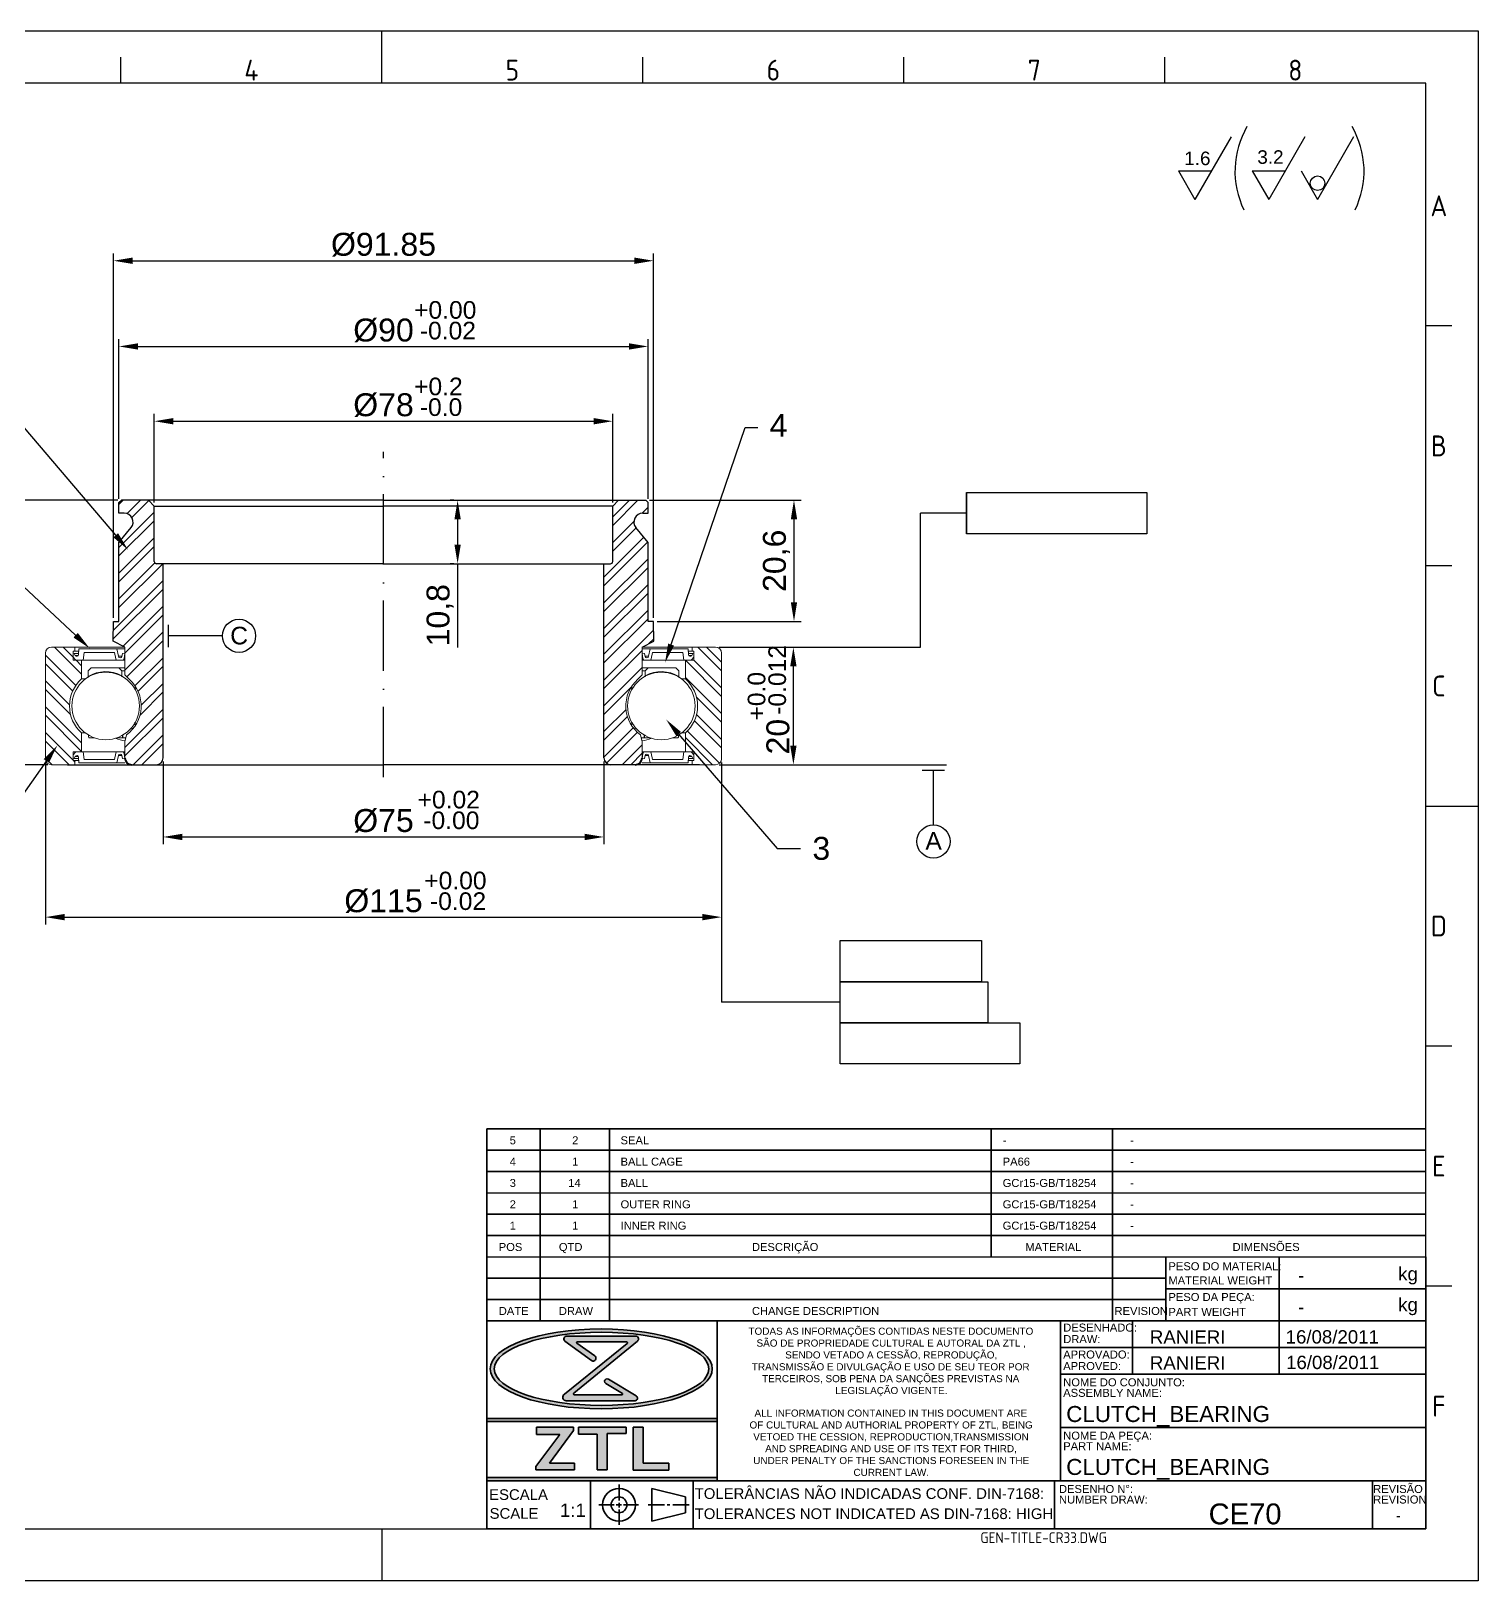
# Model space of a CAD drawing. Header units: millimetres. Extents: x 2626 to 2999, y 1108 to 1371.
# Drawn here: x 2752.7 to 2998.8, y 1107.7 to 1371.4 of the extents above; entities that cross this region are included whole.
import ezdxf
from ezdxf import colors
from ezdxf.entities.mleader import LeaderData, LeaderLine
from ezdxf.enums import TextEntityAlignment as Align
from ezdxf.math import Vec2, Vec3

# ---------------------------------------------------------------- set-up
doc = ezdxf.new("R2010")
doc.units = ezdxf.units.MM
for name, pattern in [('ACAD_ISO02W100', [15, 12, -3]), ('ACAD_ISO04W100', [30, 24, -3, 0, -3]), ('ACAD_ISO05W100', [33, 24, -3, 0, -3, 0, -3]), ('ACAD_ISO10W100', [18, 12, -3, 0, -3])]:
    doc.linetypes.add(name, pattern=pattern)
for name, color, linetype, lineweight in [('AM_0', 7, 'Continuous', 40), ('AM_4', 1, 'ACAD_ISO04W100', 25), ('AM_5', 3, 'Continuous', 25), ('AM_7', 4, 'Continuous', 35), ('AM_8', 40, 'ACAD_ISO02W100', 35), ('AM_BOR', 2, 'ACAD_ISO05W100', 35)]:
    doc.layers.add(name, color=color, linetype=linetype, lineweight=lineweight)
doc.styles.add('ACISOTS', font='isocp.shx', dxfattribs={"height": 1})
doc.styles.get("Standard").update_dxf_attribs({"font": 'arial.ttf'})
doc.dimstyles.new('ISO-25', dxfattribs={"dimtxt": 3.9, "dimasz": 3.25, "dimexe": 1.25, "dimexo": 0.625, "dimtad": 1, "dimtxsty": 'Standard', "dimcen": 2.5, "dimadec": 0, "dimazin": 0, "dimtfac": 1, "dimtmove": 0, "dimatfit": 3, "dimfxl": 1, "dimarcsym": 0})

# ---------------------------------------------------------------- blocks, each defined once
blk = doc.blocks.new('A3 ZTL')
for p, q in [((401.17, 280.82), (19.57, 280.82)), ((401.17, 9.78), (401.17, 280.82)), ((19.57, 9.78), (401.17, 9.78))]:
    blk.add_line(p, q)
at = {"layer": 'AM_BOR', "color": 135, "linetype": 'Continuous', "lineweight": 25}
for p, q in [((0, 290.61), (410.96, 290.61)), ((410.96, 290.61), (410.96, 0)), ((410.96, 0), (0, 0))]:
    blk.add_line(p, q, dxfattribs=at)
at = {"layer": 'AM_BOR', "color": 135, "lineweight": 25}
for p, q in [((205.48, 280.82), (205.48, 290.61)), ((156.56, 280.82), (156.56, 285.71)), ((254.4, 280.82), (254.4, 285.71)), ((303.33, 280.82), (303.33, 285.71)), ((352.25, 280.82), (352.25, 285.71)), ((406.07, 235.32), (401.17, 235.32)), ((406.07, 190.31), (401.17, 190.31)), ((401.17, 145.3), (410.96, 145.3)), ((406.07, 100.29), (401.17, 100.29)), ((406.07, 55.28), (401.17, 55.28)), ((205.48, 9.78), (205.48, 0))]:
    blk.add_line(p, q, dxfattribs=at)
at = {"layer": 'AM_BOR', "color": 135, "lineweight": 25, "style": 'ACISOTS'}
for s, p in [('4', (181.02, 283.27)), ('5', (229.94, 283.27)), ('6', (278.86, 283.27)), ('7', (327.79, 283.27)), ('8', (376.71, 283.27)), ('A', (403.62, 257.83)), ('B', (403.62, 212.82)), ('C', (403.62, 167.81)), ('D', (403.62, 122.8)), ('E', (403.62, 77.79)), ('F', (403.62, 32.78))]:
    blk.add_text(s, height=3.91, dxfattribs=at).set_placement(p, align=Align.MIDDLE)
blk = doc.blocks.new('*D86')
at = {"layer": 'AM_5', "color": 0, "lineweight": -2}
for p, q in [((2773.65, 1291.2), (2773.65, 1306.27)), ((2851.65, 1291.2), (2851.65, 1306.27)), ((2776.9, 1305.02), (2848.4, 1305.02))]:
    blk.add_line(p, q, dxfattribs=at)
at = {"layer": 'AM_5', "color": 0}
for points in [[(2776.9, 1305.56), (2776.9, 1304.48), (2773.65, 1305.02)], [(2848.4, 1305.56), (2848.4, 1304.48), (2851.65, 1305.02)]]:
    blk.add_solid(points, dxfattribs=at)
at = {"layer": 'Defpoints', "color": 0}
for p in [(2851.65, 1305.02), (2773.65, 1290.57), (2851.65, 1290.57)]:
    blk.add_point(p, dxfattribs=at)
at = {"layer": 'AM_5', "color": 0, "insert": (2812.65, 1307.75), "char_height": 3.9, "attachment_point": 5}
blk.add_mtext('%%C78', dxfattribs=at)
blk = doc.blocks.new('*D87')
at = {"layer": 'AM_5', "color": 0, "lineweight": -2}
for p, q in [((2767.65, 1291.8), (2767.65, 1318.99)), ((2857.65, 1291.8), (2857.65, 1318.99)), ((2770.9, 1317.74), (2854.4, 1317.74))]:
    blk.add_line(p, q, dxfattribs=at)
at = {"layer": 'AM_5', "color": 0}
for points in [[(2770.9, 1318.28), (2770.9, 1317.2), (2767.65, 1317.74)], [(2854.4, 1318.28), (2854.4, 1317.2), (2857.65, 1317.74)]]:
    blk.add_solid(points, dxfattribs=at)
at = {"layer": 'Defpoints', "color": 0}
for p in [(2857.65, 1317.74), (2767.65, 1291.17), (2857.65, 1291.17)]:
    blk.add_point(p, dxfattribs=at)
at = {"layer": 'AM_5', "color": 0, "insert": (2812.65, 1320.46), "char_height": 3.9, "attachment_point": 5}
blk.add_mtext('%%C90', dxfattribs=at)
blk = doc.blocks.new('*D88')
at = {"layer": 'AM_5', "color": 0, "lineweight": -2}
for p, q in [((2766.73, 1271.59), (2766.73, 1333.57)), ((2769.98, 1332.32), (2855.33, 1332.32)), ((2858.58, 1271.59), (2858.58, 1333.57))]:
    blk.add_line(p, q, dxfattribs=at)
at = {"layer": 'AM_5', "color": 0}
for points in [[(2769.98, 1332.87), (2769.98, 1331.78), (2766.73, 1332.32)], [(2855.33, 1332.87), (2855.33, 1331.78), (2858.58, 1332.32)]]:
    blk.add_solid(points, dxfattribs=at)
at = {"layer": 'Defpoints', "color": 0}
for p in [(2858.58, 1332.32), (2766.73, 1270.97), (2858.58, 1270.97)]:
    blk.add_point(p, dxfattribs=at)
at = {"layer": 'AM_5', "color": 0, "insert": (2812.65, 1335.05), "char_height": 3.9, "attachment_point": 5}
blk.add_mtext('%%C91.85', dxfattribs=at)
blk = doc.blocks.new('*D89')
at = {"layer": 'AM_5', "color": 0, "lineweight": -2}
for p, q in [((2767.43, 1291.57), (2742.95, 1291.57)), ((2744.2, 1288.32), (2744.2, 1249.82)), ((2755.53, 1246.57), (2742.95, 1246.57))]:
    blk.add_line(p, q, dxfattribs=at)
at = {"layer": 'AM_5', "color": 0}
for points in [[(2743.66, 1288.32), (2744.74, 1288.32), (2744.2, 1291.57)], [(2743.66, 1249.82), (2744.74, 1249.82), (2744.2, 1246.57)]]:
    blk.add_solid(points, dxfattribs=at)
at = {"layer": 'Defpoints', "color": 0}
for p in [(2768.05, 1291.57), (2744.2, 1246.57), (2756.15, 1246.57)]:
    blk.add_point(p, dxfattribs=at)
at = {"layer": 'AM_5', "color": 0, "insert": (2741.59, 1269.07), "char_height": 3.9, "attachment_point": 5, "rotation": 90}
blk.add_mtext('45', dxfattribs=at)
blk = doc.blocks.new('*D90')
at = {"layer": 'AM_5', "color": 0, "lineweight": -2}
for p, q in [((2857.88, 1291.57), (2883.73, 1291.57)), ((2882.48, 1288.32), (2882.48, 1274.22)), ((2859.2, 1270.97), (2883.73, 1270.97))]:
    blk.add_line(p, q, dxfattribs=at)
at = {"layer": 'AM_5', "color": 0}
for points in [[(2881.94, 1288.32), (2883.02, 1288.32), (2882.48, 1291.57)], [(2881.94, 1274.22), (2883.02, 1274.22), (2882.48, 1270.97)]]:
    blk.add_solid(points, dxfattribs=at)
at = {"layer": 'Defpoints', "color": 0}
for p in [(2857.25, 1291.57), (2858.58, 1270.97), (2882.48, 1270.97)]:
    blk.add_point(p, dxfattribs=at)
at = {"layer": 'AM_5', "color": 0, "insert": (2879.51, 1281.27), "char_height": 3.9, "attachment_point": 5, "rotation": 90}
blk.add_mtext('20,6', dxfattribs=at)
blk = doc.blocks.new('*D91')
at = {"layer": 'AM_5', "color": 0, "lineweight": -2}
for p, q in [((2869.78, 1266.57), (2883.63, 1266.57)), ((2882.38, 1249.82), (2882.38, 1263.32)), ((2869.78, 1246.57), (2883.63, 1246.57))]:
    blk.add_line(p, q, dxfattribs=at)
at = {"layer": 'AM_5', "color": 0}
for points in [[(2881.84, 1263.32), (2882.92, 1263.32), (2882.38, 1266.57)], [(2881.84, 1249.82), (2882.92, 1249.82), (2882.38, 1246.57)]]:
    blk.add_solid(points, dxfattribs=at)
at = {"layer": 'Defpoints', "color": 0}
for p in [(2869.15, 1266.57), (2882.38, 1266.57), (2869.15, 1246.57)]:
    blk.add_point(p, dxfattribs=at)
at = {"layer": 'AM_5', "color": 0, "insert": (2879.76, 1251.35), "char_height": 3.9, "attachment_point": 5, "rotation": 90}
blk.add_mtext('20', dxfattribs=at)
blk = doc.blocks.new('*D92')
at = {"layer": 'AM_5', "color": 0, "lineweight": -2}
for p, q in [((2755.15, 1246.95), (2755.15, 1219.39)), ((2870.15, 1246.95), (2870.15, 1219.39)), ((2758.4, 1220.64), (2866.9, 1220.64))]:
    blk.add_line(p, q, dxfattribs=at)
at = {"layer": 'AM_5', "color": 0}
for points in [[(2758.4, 1221.18), (2758.4, 1220.1), (2755.15, 1220.64)], [(2866.9, 1221.18), (2866.9, 1220.1), (2870.15, 1220.64)]]:
    blk.add_solid(points, dxfattribs=at)
at = {"layer": 'Defpoints', "color": 0}
for p in [(2755.15, 1247.57), (2870.15, 1247.57), (2870.15, 1220.64)]:
    blk.add_point(p, dxfattribs=at)
at = {"layer": 'AM_5', "color": 0, "insert": (2812.65, 1223.36), "char_height": 3.9, "attachment_point": 5}
blk.add_mtext('%%C115', dxfattribs=at)
blk = doc.blocks.new('*D93')
at = {"layer": 'AM_5', "color": 0, "lineweight": -2}
for p, q in [((2775.15, 1247.15), (2775.15, 1233.03)), ((2850.15, 1247.15), (2850.15, 1233.03)), ((2778.4, 1234.28), (2846.9, 1234.28))]:
    blk.add_line(p, q, dxfattribs=at)
at = {"layer": 'AM_5', "color": 0}
for points in [[(2778.4, 1234.82), (2778.4, 1233.74), (2775.15, 1234.28)], [(2846.9, 1234.82), (2846.9, 1233.74), (2850.15, 1234.28)]]:
    blk.add_solid(points, dxfattribs=at)
at = {"layer": 'Defpoints', "color": 0}
for p in [(2775.15, 1247.77), (2850.15, 1247.77), (2850.15, 1234.28)]:
    blk.add_point(p, dxfattribs=at)
at = {"layer": 'AM_5', "color": 0, "insert": (2812.65, 1237.01), "char_height": 3.9, "attachment_point": 5}
blk.add_mtext('%%C75', dxfattribs=at)
blk = doc.blocks.new('*D94')
at = {"layer": 'AM_5', "color": 0, "lineweight": -2}
for p, q in [((2824.64, 1291.57), (2824.01, 1291.57)), ((2825.26, 1288.32), (2825.26, 1284.02)), ((2824.64, 1280.77), (2824.01, 1280.77)), ((2825.26, 1280.77), (2825.26, 1266.5))]:
    blk.add_line(p, q, dxfattribs=at)
at = {"layer": 'AM_5', "color": 0}
for points in [[(2824.72, 1288.32), (2825.8, 1288.32), (2825.26, 1291.57)], [(2824.72, 1284.02), (2825.8, 1284.02), (2825.26, 1280.77)]]:
    blk.add_solid(points, dxfattribs=at)
at = {"layer": 'Defpoints', "color": 0}
for p in [(2825.26, 1291.57), (2825.26, 1280.77), (2825.26, 1280.77)]:
    blk.add_point(p, dxfattribs=at)
at = {"layer": 'AM_5', "color": 0, "insert": (2822.29, 1272.01), "char_height": 3.9, "attachment_point": 5, "rotation": 90}
blk.add_mtext('10,8', dxfattribs=at)

msp = doc.modelspace()

# ---------------------------------------------------------------- hatches: boundary and pattern name
at = {"linetype": 'Continuous'}
h = msp.add_hatch(color=0, dxfattribs=at)
h.paths.add_polyline_path([(2869.402, 1135.355), (2830.246, 1135.355), (2830.246, 1134.807), (2869.402, 1134.807)])
h.paths.add_polyline_path([(2869.402, 1125.284), (2830.246, 1125.284), (2830.246, 1124.736), (2869.402, 1124.736)])
at = {"layer": 'AM_7'}
h = msp.add_hatch(dxfattribs=at)
h.set_pattern_fill('ANSI32', color=256, scale=0.325, style=0)
h.paths.add_polyline_path([(2775.152, 1280.77), (2774.052, 1280.77, -0.4142136), (2773.652, 1281.17), (2773.652, 1290.57), (2772.652, 1291.57), (2768.052, 1291.57), (2767.652, 1291.17), (2767.652, 1289.37), (2768.552, 1289.37, -0.6306139), (2769.719, 1286.928), (2767.652, 1284.37), (2767.652, 1270.966), (2766.727, 1270.966), (2766.652, 1267.57), (2768.652, 1266.57), (2768.652, 1261.873), (2769.38, 1261.116, -0.4808071), (2768.907, 1251.646), (2768.652, 1250.462), (2768.652, 1247.77, 0.4142136), (2769.852, 1246.57), (2773.952, 1246.57, 0.4142136), (2775.152, 1247.77)])
h.paths.add_polyline_path([(2857.652, 1284.37), (2855.586, 1286.928, -0.6306139), (2856.752, 1289.37), (2857.652, 1289.37), (2857.652, 1291.17), (2857.252, 1291.57), (2852.652, 1291.57), (2851.652, 1290.57), (2851.652, 1281.17, -0.4142136), (2851.252, 1280.77), (2850.152, 1280.77), (2850.152, 1247.77, 0.4142136), (2851.352, 1246.57), (2855.452, 1246.57, 0.4142136), (2856.652, 1247.77), (2856.652, 1250.462), (2856.398, 1251.646, -0.4808071), (2855.925, 1261.116), (2856.652, 1261.873), (2856.652, 1266.57), (2858.652, 1267.57), (2858.577, 1270.966), (2857.652, 1270.966)])
h = msp.add_hatch(dxfattribs=at)
h.set_pattern_fill('ANSI32', color=256, scale=0.325, angle=90, style=0)
h.paths.add_polyline_path([(2755.152, 1247.57, 0.4142136), (2756.152, 1246.57), (2760.152, 1246.57), (2760.152, 1247.27), (2759.852, 1247.27), (2759.852, 1248.77), (2761.302, 1248.77), (2761.302, 1251.973, -0.4513657), (2761.302, 1261.168), (2761.302, 1264.37), (2759.852, 1264.37), (2759.852, 1265.87), (2760.152, 1265.87), (2760.152, 1266.57), (2756.152, 1266.57, 0.4142136), (2755.152, 1265.57)])
h.paths.add_polyline_path([(2864.002, 1251.973), (2864.002, 1250.471), (2867.356, 1246.57), (2869.152, 1246.57, 0.4142136), (2870.152, 1247.57), (2870.152, 1265.57, 0.4142136), (2869.152, 1266.57), (2865.152, 1266.57), (2865.152, 1265.87), (2865.452, 1265.87), (2865.452, 1264.37), (2864.002, 1264.37), (2864.002, 1261.168, -0.4513657)])
at = {"layer": 'AM_8', "linetype": 'Continuous'}
h = msp.add_hatch(color=0, dxfattribs=at)
edge = h.paths.add_edge_path()
edge.add_ellipse((2849.689, 1143.787), major_axis=(18.891, 0), ratio=0.3599074, start_angle=191.45916, end_angle=452.8175)
edge.add_ellipse((2849.689, 1143.787), major_axis=(18.891, 0), ratio=0.3599074, start_angle=92.8175, end_angle=191.45916)
edge = h.paths.add_edge_path(flags=16)
edge.add_ellipse((2849.747, 1143.787), major_axis=(18.25, 0), ratio=0.3406642, start_angle=93.06698, end_angle=371.45916)
edge.add_ellipse((2849.747, 1143.787), major_axis=(18.25, 0), ratio=0.3406642, start_angle=11.45916, end_angle=93.06698)
h = msp.add_hatch(color=0, dxfattribs=at)
edge = h.paths.add_edge_path()
edge.add_line((2854.091, 1148.094), (2843.458, 1139.482))
edge.add_arc((2843.741, 1138.953), 0.601, 118.14094, 270)
edge.add_line((2843.741, 1138.352), (2855.436, 1138.352))
edge.add_arc((2855.421, 1138.794), 0.443, 271.96853, 418.91083)
edge.add_line((2855.649, 1139.174), (2850.914, 1142.029))
edge.add_arc((2850.69, 1141.661), 0.431, 58.66819, 238.80525)
edge.add_line((2850.467, 1141.292), (2853.295, 1139.58))
edge.add_arc((2853.232, 1139.491), 0.109, -90, 54.65447, ccw=False)
edge.add_line((2853.232, 1139.382), (2845.082, 1139.382))
edge.add_arc((2845.107, 1139.531), 0.151, 129.23635, 260.82262, ccw=False)
edge.add_line((2845.011, 1139.648), (2855.838, 1148.49))
edge.add_arc((2855.555, 1148.878), 0.48, 306.0702, 450)
edge.add_line((2855.555, 1149.358), (2843.815, 1149.358))
edge.add_arc((2843.796, 1148.893), 0.465, 87.72721, 233.74708)
edge.add_line((2843.521, 1148.518), (2848.031, 1145.211))
edge.add_arc((2848.322, 1145.59), 0.478, 232.47139, 414.7334)
edge.add_line((2848.598, 1145.98), (2845.559, 1148.129))
edge.add_arc((2845.62, 1148.245), 0.131, 90, 242.52347, ccw=False)
edge.add_line((2845.62, 1148.376), (2854.017, 1148.376))
edge.add_arc((2853.991, 1148.218), 0.16, -50.99642, 80.76554, ccw=False)
for points in [[(2838.593, 1127.142), (2838.593, 1126.598), (2845.121, 1126.598), (2845.121, 1127.746), (2840.89, 1127.746), (2845, 1133.305), (2845, 1133.848), (2838.653, 1133.848), (2838.653, 1132.64), (2842.673, 1132.64)], [(2845.846, 1132.7), (2848.99, 1132.7), (2848.99, 1126.598), (2850.712, 1126.598), (2850.712, 1132.761), (2853.946, 1132.761), (2853.946, 1133.848), (2845.846, 1133.848)], [(2861.2, 1126.568), (2861.2, 1127.746), (2856.817, 1127.746), (2856.817, 1133.848), (2855.125, 1133.848), (2855.125, 1126.568)]]:
    msp.add_hatch(color=0, dxfattribs=at).paths.add_polyline_path(points)

# ---------------------------------------------------------------- linework, layer by layer
for p, q in [((2767.652, 1291.17), (2768.052, 1291.57)), ((2812.652, 1291.57), (2768.052, 1291.57)), ((2773.652, 1290.57), (2772.652, 1291.57)), ((2773.652, 1281.17), (2773.652, 1290.57)), ((2773.652, 1290.57), (2812.652, 1290.57)), ((2812.652, 1291.57), (2857.252, 1291.57)), ((2851.652, 1290.57), (2812.652, 1290.57)), ((2851.652, 1290.57), (2852.652, 1291.57)), ((2851.652, 1281.17), (2851.652, 1290.57)), ((2857.652, 1291.17), (2857.252, 1291.57)), ((2768.552, 1289.37), (2767.652, 1289.37)), ((2856.752, 1289.37), (2857.652, 1289.37)), ((2767.652, 1284.37), (2769.719, 1286.928)), ((2857.652, 1284.37), (2855.586, 1286.928)), ((2812.652, 1280.77), (2774.052, 1280.77)), ((2775.152, 1247.77), (2775.152, 1280.77)), ((2812.652, 1280.77), (2851.252, 1280.77)), ((2850.152, 1247.77), (2850.152, 1280.77)), ((2766.652, 1267.57), (2766.727, 1270.966)), ((2766.727, 1270.966), (2767.652, 1270.966)), ((2858.577, 1270.966), (2857.652, 1270.966)), ((2858.652, 1267.57), (2858.577, 1270.966)), ((2768.652, 1266.57), (2766.652, 1267.57)), ((2856.652, 1266.57), (2858.652, 1267.57)), ((2758.902, 1246.57), (2812.652, 1246.57)), ((2866.402, 1246.57), (2812.652, 1246.57))]:
    msp.add_line(p, q)
at = {"ltscale": 0.5}
for p, q in [((2767.652, 1289.37), (2767.652, 1291.17)), ((2857.652, 1289.37), (2857.652, 1291.17)), ((2767.652, 1270.966), (2767.652, 1284.37)), ((2857.652, 1270.966), (2857.652, 1284.37))]:
    msp.add_line(p, q, dxfattribs=at)
at = {"color": 7, "linetype": 'Continuous', "lineweight": 15}
for p, q in [((2760.152, 1266.57), (2756.152, 1266.57)), ((2865.152, 1266.57), (2869.152, 1266.57)), ((2755.152, 1265.57), (2755.152, 1247.57)), ((2870.152, 1265.57), (2870.152, 1247.57)), ((2756.152, 1246.57), (2760.152, 1246.57)), ((2869.152, 1246.57), (2865.152, 1246.57))]:
    msp.add_line(p, q, dxfattribs=at)
at = {"linetype": 'Continuous'}
for p, q in [((2830.246, 1173.741), (2989.966, 1173.741)), ((2830.246, 1162.851), (2989.966, 1162.851))]:
    msp.add_line(p, q, dxfattribs=at)
for centre, radius, start, end in [((2768.552, 1287.87), 1.5, 321.0556, 90), ((2856.752, 1287.87), 1.5, 90, 218.9444), ((2774.052, 1281.17), 0.4, 180, 270), ((2851.252, 1281.17), 0.4, 270, 0), ((2773.952, 1247.77), 1.2, 270, 0), ((2851.352, 1247.77), 1.2, 180, 270)]:
    msp.add_arc(centre, radius, start, end)
at = {"color": 7, "linetype": 'Continuous', "lineweight": 15}
for centre, start, end in [((2756.152, 1265.57), 90, 180), ((2869.152, 1265.57), 0, 90), ((2756.152, 1247.57), 180, 270), ((2869.152, 1247.57), 270, 0)]:
    msp.add_arc(centre, 1, start, end, dxfattribs=at)
at = {"layer": 'AM_0', "color": 0, "linetype": 'Continuous', "lineweight": 15}
for p, q in [((2760.152, 1265.87), (2760.152, 1266.57)), ((2768.652, 1266.57), (2768.652, 1261.873)), ((2856.652, 1266.57), (2856.652, 1261.873)), ((2865.152, 1265.87), (2865.152, 1266.57)), ((2759.852, 1265.87), (2760.152, 1265.87)), ((2759.852, 1264.37), (2759.852, 1265.87)), ((2761.302, 1264.37), (2759.852, 1264.37)), ((2761.302, 1261.168), (2761.302, 1264.37)), ((2864.002, 1264.37), (2865.452, 1264.37)), ((2864.002, 1261.168), (2864.002, 1264.37)), ((2865.452, 1265.87), (2865.152, 1265.87)), ((2865.452, 1264.37), (2865.452, 1265.87)), ((2769.38, 1261.116), (2768.652, 1261.873)), ((2855.925, 1261.116), (2856.652, 1261.873)), ((2761.302, 1248.77), (2761.302, 1251.973)), ((2768.652, 1250.462), (2768.907, 1251.646)), ((2768.652, 1250.462), (2768.652, 1247.77)), ((2856.652, 1250.462), (2856.398, 1251.646)), ((2856.652, 1250.462), (2856.652, 1247.77)), ((2864.002, 1248.77), (2864.002, 1251.973)), ((2759.852, 1247.27), (2759.852, 1248.77)), ((2759.852, 1248.77), (2761.302, 1248.77)), ((2865.452, 1248.77), (2864.002, 1248.77)), ((2865.452, 1247.27), (2865.452, 1248.77)), ((2760.152, 1247.27), (2759.852, 1247.27)), ((2760.152, 1246.57), (2760.152, 1247.27)), ((2865.152, 1246.57), (2865.152, 1247.27)), ((2865.152, 1247.27), (2865.452, 1247.27))]:
    msp.add_line(p, q, dxfattribs=at)
at = {"layer": 'AM_0', "color": 7, "linetype": 'Continuous', "lineweight": 15}
for centre in [(2765.389, 1256.57), (2859.916, 1256.57)]:
    msp.add_circle(centre, 5.741, dxfattribs=at)
at = {"layer": 'AM_0', "color": 0, "linetype": 'Continuous', "lineweight": 15}
for centre, radius, start, end in [((2765.357, 1256.57), 6.13, 131.41443, 228.58557), ((2765.357, 1256.57), 6.07, 305.78346, 48.49776), ((2859.947, 1256.57), 6.07, 131.50224, 234.21654), ((2859.947, 1256.57), 6.13, 311.41443, 48.58557)]:
    msp.add_arc(centre, radius, start, end, dxfattribs=at)
at = {"layer": 'AM_0', "color": 0}
for centre, start, end in [((2769.852, 1247.77), 180, 270), ((2855.452, 1247.77), 270, 0)]:
    msp.add_arc(centre, 1.2, start, end, dxfattribs=at)
at = {"layer": 'AM_4', "linetype": 'ACAD_ISO10W100'}
msp.add_line((2812.652, 1244.43), (2812.652, 1299.835), dxfattribs=at)
at = {"layer": 'AM_5'}
for p, q in [((2956.832, 1353.411), (2950.684, 1342.763)), ((2969.383, 1353.411), (2963.235, 1342.763)), ((2977.687, 1353.411), (2971.54, 1342.763)), ((2947.89, 1347.603), (2953.479, 1347.603)), ((2947.89, 1347.603), (2950.684, 1342.763)), ((2960.441, 1347.603), (2966.029, 1347.603)), ((2960.441, 1347.603), (2963.235, 1342.763)), ((2968.745, 1347.603), (2971.54, 1342.763)), ((2911.845, 1292.875), (2911.845, 1285.875)), ((2904.022, 1266.57), (2904.022, 1289.375)), ((2911.845, 1289.375), (2904.022, 1289.375)), ((2776.009, 1270.393), (2776.009, 1266.604)), ((2785.239, 1268.498), (2776.009, 1268.498)), ((2883.63, 1266.57), (2904.022, 1266.57)), ((2883.63, 1246.57), (2908.419, 1246.57)), ((2908.099, 1245.574), (2904.31, 1245.574)), ((2906.205, 1236.344), (2906.205, 1245.574)), ((2870.152, 1219.387), (2870.152, 1206.154)), ((2890.335, 1202.654), (2890.335, 1209.654)), ((2890.335, 1206.154), (2870.152, 1206.154))]:
    msp.add_line(p, q, dxfattribs=at)
for points in [[(2911.845, 1292.875), (2942.514, 1292.875), (2942.514, 1285.875), (2911.845, 1285.875)], [(2890.335, 1216.654), (2914.394, 1216.654), (2914.394, 1209.654), (2890.335, 1209.654)], [(2890.335, 1209.654), (2915.47, 1209.654), (2915.47, 1202.654), (2890.335, 1202.654)], [(2890.335, 1202.654), (2920.913, 1202.654), (2920.913, 1195.654), (2890.335, 1195.654)]]:
    msp.add_lwpolyline(points, close=True, dxfattribs=at)
for centre, radius in [((2971.551, 1345.506), 1.239), ((2788.069, 1268.498), 2.83), ((2906.205, 1233.514), 2.83)]:
    msp.add_circle(centre, radius, dxfattribs=at)
for centre, start, end in [((2972.551, 1347.592), 149.81687, 205.95777), ((2964.416, 1347.592), 334.04223, 30.18313)]:
    msp.add_arc(centre, 15.049, start, end, dxfattribs=at)
at = {"layer": 'AM_7', "color": 4, "linetype": 'Continuous', "lineweight": 15}
for p, q in [((2760.152, 1266.57), (2768.652, 1266.57)), ((2760.802, 1266.27), (2760.769, 1265.303)), ((2767.277, 1266.27), (2760.802, 1266.27)), ((2767.546, 1265.017), (2767.277, 1266.27)), ((2767.277, 1266.27), (2768.652, 1266.27)), ((2865.152, 1266.57), (2856.652, 1266.57)), ((2858.027, 1266.27), (2856.652, 1266.27)), ((2857.759, 1265.017), (2858.027, 1266.27)), ((2858.027, 1266.27), (2864.502, 1266.27)), ((2864.502, 1266.27), (2864.536, 1265.303)), ((2759.852, 1265.554), (2759.852, 1265.28)), ((2760.024, 1265.498), (2759.852, 1265.554)), ((2760.024, 1265.498), (2760.775, 1265.498)), ((2760.207, 1265.168), (2760.024, 1265.498)), ((2760.152, 1265.87), (2760.788, 1265.87)), ((2760.207, 1265.168), (2760.731, 1265.168)), ((2760.327, 1264.37), (2761.555, 1264.37)), ((2761.555, 1264.37), (2761.715, 1265.67)), ((2761.555, 1264.37), (2767.388, 1264.37)), ((2761.715, 1265.67), (2766.907, 1265.67)), ((2766.907, 1265.67), (2767.093, 1264.618)), ((2767.388, 1264.37), (2768.226, 1264.37)), ((2767.546, 1265.017), (2768.152, 1265.017)), ((2768.276, 1265.482), (2768.148, 1265.002)), ((2768.226, 1264.37), (2768.652, 1264.37)), ((2768.652, 1265.548), (2768.276, 1265.482)), ((2768.515, 1264.593), (2768.652, 1265.548)), ((2768.515, 1264.593), (2768.652, 1264.593)), ((2856.652, 1265.548), (2857.028, 1265.482)), ((2856.789, 1264.593), (2856.652, 1265.548)), ((2856.789, 1264.593), (2856.652, 1264.593)), ((2857.079, 1264.37), (2856.652, 1264.37)), ((2857.028, 1265.482), (2857.157, 1265.002)), ((2857.916, 1264.37), (2857.079, 1264.37)), ((2857.759, 1265.017), (2857.153, 1265.017)), ((2863.75, 1264.37), (2857.916, 1264.37)), ((2858.397, 1265.67), (2858.212, 1264.618)), ((2863.59, 1265.67), (2858.397, 1265.67)), ((2863.75, 1264.37), (2863.59, 1265.67)), ((2864.978, 1264.37), (2863.75, 1264.37)), ((2865.152, 1265.87), (2864.516, 1265.87)), ((2865.281, 1265.498), (2864.529, 1265.498)), ((2865.098, 1265.168), (2864.574, 1265.168)), ((2865.098, 1265.168), (2865.281, 1265.498)), ((2865.281, 1265.498), (2865.452, 1265.554)), ((2865.452, 1265.554), (2865.452, 1265.28)), ((2761.302, 1261.168), (2761.95, 1261.168)), ((2762.402, 1262.57), (2762.902, 1263.07)), ((2762.402, 1262.57), (2762.402, 1261.591)), ((2767.652, 1263.07), (2762.902, 1263.07)), ((2767.652, 1263.07), (2768.152, 1262.57)), ((2767.652, 1263.07), (2768.652, 1263.07)), ((2768.152, 1261.717), (2768.152, 1262.57)), ((2768.652, 1262.57), (2768.152, 1262.57)), ((2857.652, 1263.07), (2856.652, 1263.07)), ((2856.652, 1262.57), (2857.152, 1262.57)), ((2857.652, 1263.07), (2857.152, 1262.57)), ((2857.152, 1261.717), (2857.152, 1262.57)), ((2857.652, 1263.07), (2862.402, 1263.07)), ((2862.902, 1262.57), (2862.402, 1263.07)), ((2862.902, 1262.57), (2862.902, 1261.591)), ((2864.002, 1261.168), (2863.355, 1261.168)), ((2761.302, 1251.973), (2761.95, 1251.973)), ((2762.507, 1251.163), (2763.46, 1251.163)), ((2767.317, 1251.163), (2768.271, 1251.163)), ((2768.803, 1251.163), (2768.26, 1251.163)), ((2856.502, 1251.163), (2857.045, 1251.163)), ((2857.987, 1251.163), (2857.034, 1251.163)), ((2862.798, 1251.163), (2861.845, 1251.163)), ((2864.002, 1251.973), (2863.355, 1251.973)), ((2759.852, 1247.86), (2759.852, 1247.587)), ((2759.852, 1247.587), (2760.024, 1247.643)), ((2760.024, 1247.643), (2760.207, 1247.973)), ((2760.775, 1247.643), (2760.024, 1247.643)), ((2760.731, 1247.973), (2760.207, 1247.973)), ((2761.555, 1248.77), (2760.327, 1248.77)), ((2760.769, 1247.837), (2760.802, 1246.87)), ((2761.715, 1247.47), (2761.555, 1248.77)), ((2767.388, 1248.77), (2761.555, 1248.77)), ((2766.907, 1247.47), (2761.715, 1247.47)), ((2767.093, 1248.522), (2766.907, 1247.47)), ((2767.277, 1246.87), (2767.546, 1248.124)), ((2768.226, 1248.77), (2767.388, 1248.77)), ((2768.152, 1248.124), (2767.546, 1248.124)), ((2768.148, 1248.139), (2768.276, 1247.659)), ((2768.652, 1248.77), (2768.226, 1248.77)), ((2768.276, 1247.659), (2768.666, 1247.59)), ((2768.666, 1247.59), (2768.515, 1248.548)), ((2768.652, 1248.548), (2768.515, 1248.548)), ((2856.639, 1247.59), (2856.789, 1248.548)), ((2857.028, 1247.659), (2856.639, 1247.59)), ((2856.652, 1248.77), (2857.079, 1248.77)), ((2856.652, 1248.548), (2856.789, 1248.548)), ((2857.157, 1248.139), (2857.028, 1247.659)), ((2857.079, 1248.77), (2857.916, 1248.77)), ((2857.153, 1248.124), (2857.759, 1248.124)), ((2858.027, 1246.87), (2857.759, 1248.124)), ((2857.916, 1248.77), (2863.75, 1248.77)), ((2858.212, 1248.522), (2858.397, 1247.47)), ((2858.397, 1247.47), (2863.59, 1247.47)), ((2863.59, 1247.47), (2863.75, 1248.77)), ((2863.75, 1248.77), (2864.978, 1248.77)), ((2864.536, 1247.837), (2864.502, 1246.87)), ((2864.529, 1247.643), (2865.281, 1247.643)), ((2864.574, 1247.973), (2865.098, 1247.973)), ((2865.281, 1247.643), (2865.098, 1247.973)), ((2865.452, 1247.587), (2865.281, 1247.643)), ((2865.452, 1247.86), (2865.452, 1247.587)), ((2760.152, 1247.27), (2760.788, 1247.27)), ((2760.152, 1246.57), (2768.652, 1246.57)), ((2760.802, 1246.87), (2767.277, 1246.87)), ((2768.652, 1246.87), (2767.277, 1246.87)), ((2856.652, 1246.87), (2858.027, 1246.87)), ((2865.152, 1246.57), (2856.652, 1246.57)), ((2864.502, 1246.87), (2858.027, 1246.87)), ((2865.152, 1247.27), (2864.516, 1247.27))]:
    msp.add_line(p, q, dxfattribs=at)
for centre, radius, start, end in [((2760.865, 1265.23), 1.014, 177.13244, 237.96692), ((2760.469, 1265.314), 0.3, 209.04833, 358), ((2767.388, 1264.67), 0.3, 190, 270), ((2767.849, 1265.082), 0.309, 192.09832, 345), ((2768.226, 1264.67), 0.3, 270, 345), ((2857.079, 1264.67), 0.3, 195, 270), ((2857.456, 1265.082), 0.309, 195, 347.90168), ((2857.916, 1264.67), 0.3, 270, 350), ((2864.836, 1265.314), 0.3, 182, 330.95167), ((2864.44, 1265.23), 1.014, 302.03308, 2.86756), ((2765.389, 1256.57), 5.841, 61.7619, 120.74536), ((2859.916, 1256.57), 5.841, 59.25464, 118.2381), ((2769.386, 1256.57), 5.953, 247.1786, 263.32978), ((2855.919, 1256.57), 5.953, 276.67022, 292.8214), ((2760.865, 1247.911), 1.014, 122.03308, 182.86756), ((2760.469, 1247.827), 0.3, 2, 150.95167), ((2767.388, 1248.47), 0.3, 90, 170), ((2767.849, 1248.059), 0.309, 15, 167.90168), ((2768.226, 1248.47), 0.3, 15, 90), ((2857.079, 1248.47), 0.3, 90, 165), ((2857.456, 1248.059), 0.309, 12.09832, 165), ((2857.916, 1248.47), 0.3, 10, 90), ((2864.836, 1247.827), 0.3, 29.04833, 178), ((2864.44, 1247.911), 1.014, 357.13244, 57.96692)]:
    msp.add_arc(centre, radius, start, end, dxfattribs=at)
for points in [[(2762.405, 1261.408), (2762.402, 1261.591)], [(2862.899, 1261.408), (2862.902, 1261.591)], [(2770.354, 1259.384), (2770.46, 1259.856)], [(2854.95, 1259.384), (2854.844, 1259.856)], [(2769.824, 1252.981), (2769.891, 1252.609)], [(2770.446, 1253.314), (2770.352, 1253.797)], [(2854.859, 1253.314), (2854.953, 1253.797)], [(2855.481, 1252.981), (2855.414, 1252.609)], [(2762.507, 1251.163), (2762.455, 1251.686)], [(2768.219, 1251.642), (2768.271, 1251.163)], [(2768.271, 1251.163), (2768.315, 1251.697)], [(2857.034, 1251.163), (2856.989, 1251.697)], [(2857.086, 1251.642), (2857.034, 1251.163)], [(2862.798, 1251.163), (2862.85, 1251.686)]]:
    msp.add_open_spline(points, degree=1, dxfattribs=at)
for points in [[(2768.152, 1261.717), (2768.152, 1261.7), (2768.152, 1261.656), (2768.155, 1261.592), (2768.156, 1261.553)], [(2857.152, 1261.717), (2857.152, 1261.7), (2857.152, 1261.656), (2857.15, 1261.592), (2857.149, 1261.553)]]:
    msp.add_open_spline(points, degree=3, knots=[0, 0, 0, 0, 0.3934533, 1, 1, 1, 1], dxfattribs=at)
at = {"layer": 'AM_8', "color": 0, "linetype": 'Continuous'}
for p, q in [((2830.246, 1184.631), (2830.246, 1116.568)), ((2830.246, 1184.631), (2989.966, 1184.631)), ((2839.321, 1184.631), (2839.321, 1151.961)), ((2851.118, 1184.631), (2851.118, 1151.961)), ((2916.052, 1184.631), (2916.052, 1162.851)), ((2936.648, 1184.631), (2936.648, 1151.961)), ((2830.246, 1181.001), (2989.966, 1181.001)), ((2830.246, 1181.001), (2989.966, 1181.001)), ((2830.246, 1177.371), (2989.966, 1177.371)), ((2989.966, 1170.111), (2830.246, 1170.111)), ((2989.966, 1170.111), (2830.246, 1170.111)), ((2830.246, 1166.481), (2989.966, 1166.481)), ((2945.723, 1151.961), (2945.723, 1162.851)), ((2965.009, 1162.851), (2965.009, 1157.406)), ((2989.966, 1116.568), (2989.966, 1162.851)), ((2945.723, 1159.221), (2830.246, 1159.221)), ((2830.246, 1155.591), (2945.723, 1155.591)), ((2945.723, 1157.406), (2989.966, 1157.406)), ((2965.009, 1157.406), (2965.009, 1151.961)), ((2830.246, 1151.961), (2926.441, 1151.961)), ((2869.402, 1151.961), (2869.402, 1124.736)), ((2926.441, 1151.961), (2989.966, 1151.961)), ((2927.826, 1151.961), (2927.826, 1134.718)), ((2940.053, 1151.961), (2940.053, 1142.886)), ((2965.009, 1151.961), (2965.009, 1142.886)), ((2843.815, 1149.358), (2855.555, 1149.358)), ((2927.826, 1147.423), (2989.966, 1147.423)), ((2927.826, 1142.886), (2989.966, 1142.886)), ((2830.246, 1135.355), (2869.402, 1135.355)), ((2869.402, 1134.807), (2830.246, 1134.807)), ((2927.826, 1134.718), (2927.826, 1124.736)), ((2838.593, 1127.142), (2842.673, 1132.64)), ((2838.653, 1132.64), (2838.653, 1133.848)), ((2838.653, 1133.848), (2845, 1133.848)), ((2842.673, 1132.64), (2838.653, 1132.64)), ((2845, 1133.305), (2840.89, 1127.746)), ((2845, 1133.848), (2845, 1133.305)), ((2845.846, 1132.7), (2845.846, 1133.848)), ((2845.846, 1133.848), (2853.946, 1133.848)), ((2848.99, 1132.7), (2845.846, 1132.7)), ((2848.99, 1126.598), (2848.99, 1132.7)), ((2850.712, 1132.761), (2850.712, 1126.598)), ((2853.946, 1132.761), (2850.712, 1132.761)), ((2853.946, 1133.848), (2853.946, 1132.761)), ((2855.125, 1126.568), (2855.125, 1133.848)), ((2855.125, 1133.848), (2856.817, 1133.848)), ((2856.817, 1133.848), (2856.817, 1127.746)), ((2927.826, 1133.811), (2989.966, 1133.811)), ((2838.593, 1126.598), (2838.593, 1127.142)), ((2845.121, 1126.598), (2838.593, 1126.598)), ((2840.89, 1127.746), (2845.121, 1127.746)), ((2845.121, 1127.746), (2845.121, 1126.598)), ((2850.712, 1126.598), (2848.99, 1126.598)), ((2861.2, 1126.568), (2855.125, 1126.568)), ((2856.817, 1127.746), (2861.2, 1127.746)), ((2861.2, 1127.746), (2861.2, 1126.568)), ((2830.246, 1125.284), (2869.402, 1125.284)), ((2830.246, 1124.736), (2856.097, 1124.736)), ((2926.441, 1124.736), (2830.246, 1124.736)), ((2870.504, 1124.736), (2830.246, 1124.736)), ((2847.882, 1124.736), (2847.882, 1116.568)), ((2852.718, 1124.081), (2852.718, 1121.388)), ((2865.358, 1124.736), (2865.358, 1116.568)), ((2926.441, 1124.736), (2980.891, 1124.736)), ((2926.819, 1116.568), (2926.819, 1124.736)), ((2989.966, 1124.736), (2980.891, 1124.736)), ((2980.891, 1124.736), (2980.891, 1116.568)), ((2852.718, 1121.014), (2852.718, 1120.209)), ((2864, 1121.998), (2858.291, 1123.446)), ((2858.291, 1123.446), (2858.291, 1117.858)), ((2864, 1121.998), (2864, 1119.306)), ((2849.306, 1120.652), (2851.868, 1120.652)), ((2852.256, 1120.652), (2853.158, 1120.652)), ((2852.718, 1119.849), (2852.718, 1117.223)), ((2853.505, 1120.652), (2856.051, 1120.652)), ((2857.669, 1120.652), (2860.476, 1120.652)), ((2864, 1119.306), (2858.291, 1117.858)), ((2860.908, 1120.652), (2861.36, 1120.652)), ((2861.882, 1120.652), (2864.662, 1120.652)), ((2830.246, 1116.568), (2989.966, 1116.568))]:
    msp.add_line(p, q, dxfattribs=at)
msp.add_lwpolyline([(2843.815, 1149.358), (2855.555, 1149.358, -0.7260746), (2855.838, 1148.49), (2845.011, 1139.648, 0.646844), (2845.082, 1139.382), (2853.232, 1139.382, 0.7309147), (2853.295, 1139.58), (2850.467, 1141.292, -1.0011968), (2850.914, 1142.029), (2855.649, 1139.174, -0.7463434), (2855.436, 1138.352), (2843.741, 1138.352, -0.7802957), (2843.458, 1139.482), (2854.091, 1148.094, 0.6479319), (2854.017, 1148.376), (2845.62, 1148.376, 0.7849705), (2845.559, 1148.129), (2848.598, 1145.98, -1.0199372), (2848.031, 1145.211), (2843.521, 1148.518, -0.7400952), (2843.815, 1149.358, -0.2577936)], format="xyb", dxfattribs=at)
for radius in [2.794, 1.346]:
    msp.add_circle((2852.718, 1120.652), radius, dxfattribs=at)
for centre, major_axis, ratio in [((2849.689, 1143.787), (-18.891, 0), 0.3599074), ((2849.747, 1143.787), (-18.25, 0), 0.3406642)]:
    msp.add_ellipse(centre, major_axis=major_axis, ratio=ratio, dxfattribs=at)

# ---------------------------------------------------------------- block references
at = {"linetype": 'ByBlock', "lineweight": 0, "xscale": 0.9075000000000002, "yscale": 0.9075000000000002, "zscale": 0.9075000000000002}
msp.add_blockref('A3 ZTL', (2625.9, 1107.689), dxfattribs=at)

# ---------------------------------------------------------------- texts
at = {"color": 0, "linetype": 'Continuous', "char_height": 1.21, "attachment_point": 1}
for s, insert in [('\\pi-0.030453;TODAS AS INFORMAÇÕES CONTIDAS NESTE DOCUMENTO \\P\\pi1.3368;SÃO DE PROPRIEDADE CULTURAL E AUTORAL DA ZTL , \\P\\pi6.2214;SENDO VETADO A CESSÃO, REPRODUÇÃO, \\P\\pi0.5502;TRANSMISSÃO E DIVULGAÇÃO E USO DE SEU TEOR POR \\P\\pi2.2748;TERCEIROS, SOB PENA DA SANÇÕES PREVISTAS NA \\P\\pi14.743;LEGISLAÇÃO VIGENTE.', (2874.772, 1150.795)), ('\\pi0.99054;ALL INFORMATION CONTAINED IN THIS DOCUMENT ARE \\P\\pi0.14494;OF CULTURAL AND AUTHORIAL PROPERTY OF ZTL, BEING  \\P\\pi0.78254;VETOED THE CESSION, REPRODUCTION,TRANSMISSION \\P\\pi2.8043;AND SPREADING AND USE OF ITS TEXT FOR THIRD, \\P\\pi0.77387;UNDER PENALTY OF THE SANCTIONS FORESEEN IN THE \\P\\pi17.825;CURRENT LAW.', (2874.772, 1136.862))]:
    msp.add_mtext_dynamic_manual_height_columns(s, width=48.28462, gutter_width=12.5, heights=[0], dxfattribs=dict(at, insert=insert))
at = {"layer": 'AM_5', "attachment_point": 1}
for s, insert, char_height in [('1.6', (2948.873, 1350.895), 2.3), ('3.2', (2961.304, 1351.117), 2.3), ('+0.00', (2817.851, 1325.457), 3), ('-0.02', (2818.828, 1321.94), 3), ('+0.2', (2817.851, 1312.438), 3), ('-0.0', (2818.828, 1308.921), 3), ('+0.02', (2818.447, 1242.139), 3), ('-0.00', (2819.424, 1238.622), 3), ('+0.00', (2819.581, 1228.378), 3), ('-0.02', (2820.558, 1224.861), 3)]:
    msp.add_mtext_dynamic_manual_height_columns(s, width=18.23779, gutter_width=12.5, heights=[0], dxfattribs=dict(at, insert=insert, char_height=char_height))
at = {"layer": 'AM_5', "char_height": 3, "width": 8.43428, "attachment_point": 5, "rotation": 0.69706}
for s, insert in [('C', (2788.088, 1268.527)), ('A', (2906.216, 1233.611))]:
    msp.add_mtext(s, dxfattribs=dict(at, insert=insert))
at = {"layer": 'AM_5', "char_height": 3, "attachment_point": 1, "rotation": 90}
for s, insert in [('-0.012', (2878.125, 1255.067)), ('+0.0', (2874.608, 1254.089))]:
    msp.add_mtext_dynamic_manual_height_columns(s, width=18.23779, gutter_width=12.5, heights=[0], dxfattribs=dict(at, insert=insert))
at = {"layer": 'AM_8', "color": 0, "linetype": 'Continuous'}
for s, height, p in [('5', 1.361, (2834.118, 1181.99)), ('2', 1.361, (2844.744, 1181.99)), ('SEAL', 1.3613, (2852.978, 1181.99)), ('-', 1.361, (2917.984, 1181.99)), ('-', 1.361, (2939.668, 1181.99)), ('4', 1.361, (2834.118, 1178.36)), ('1', 1.361, (2844.744, 1178.36)), ('BALL CAGE', 1.3613, (2852.978, 1178.36)), ('PA66', 1.3613, (2917.984, 1178.36)), ('-', 1.361, (2939.668, 1178.36)), ('3', 1.361, (2834.118, 1174.73)), ('14', 1.3613, (2844.079, 1174.73)), ('BALL', 1.3613, (2852.978, 1174.73)), ('GCr15-GB/T18254', 1.36125, (2917.984, 1174.73)), ('-', 1.361, (2939.668, 1174.73)), ('2', 1.361, (2834.118, 1171.1)), ('1', 1.361, (2844.744, 1171.1)), ('OUTER RING', 1.3613, (2852.978, 1171.1)), ('GCr15-GB/T18254', 1.36125, (2917.984, 1171.1)), ('-', 1.361, (2939.668, 1171.1)), ('1', 1.361, (2834.118, 1167.47)), ('1', 1.361, (2844.744, 1167.47)), ('INNER RING', 1.3613, (2852.978, 1167.47)), ('GCr15-GB/T18254', 1.36125, (2917.984, 1167.47)), ('-', 1.361, (2939.668, 1167.47)), ('POS', 1.3613, (2832.256, 1163.84)), ('QTD', 1.3613, (2842.482, 1163.84)), ('DESCRIÇÃO', 1.3613, (2875.328, 1163.84)), ('MATERIAL', 1.3613, (2921.842, 1163.84)), ('DIMENSÕES', 1.3613, (2957.095, 1163.84)), ('PESO DO MATERIAL:', 1.36125, (2946.18, 1160.562)), ('kg', 2.2687, (2985.276, 1158.822)), ('MATERIAL WEIGHT', 1.36125, (2946.18, 1158.151)), ('PESO DA PEÇA:', 1.36125, (2946.18, 1155.33)), ('kg', 2.2687, (2985.276, 1153.588)), ('DATE', 1.3613, (2832.256, 1152.95)), ('DRAW', 1.3613, (2842.482, 1152.95)), ('CHANGE DESCRIPTION', 1.36125, (2875.328, 1152.95)), ('REVISION', 1.3613, (2937.007, 1152.95)), ('PART WEIGHT', 1.36125, (2946.18, 1152.79)), ('DESENHADO:', 1.3613, (2928.283, 1150.128)), ('DRAW:', 1.3613, (2928.283, 1148.17)), ('APROVADO:', 1.3613, (2928.283, 1145.544)), ('APROVED:', 1.3613, (2928.283, 1143.586)), ('NOME DO CONJUNTO:', 1.36125, (2928.283, 1140.816)), ('ASSEMBLY NAME:', 1.36125, (2928.283, 1139.023)), ('NOME DA PEÇA:', 1.36125, (2928.283, 1131.741)), ('PART NAME:', 1.3613, (2928.283, 1129.948)), ('TOLERÂNCIAS NÃO INDICADAS CONF. DIN-7168:', 1.815, (2865.584, 1121.654)), ('DESENHO N%%d:', 1.36125, (2927.559, 1122.666)), ('REVISÃO', 1.3613, (2981.005, 1122.666)), ('ESCALA', 1.815, (2830.616, 1121.485)), ('1:1', 2.2687, (2842.668, 1118.595)), ('NUMBER DRAW:', 1.36125, (2927.559, 1120.873)), ('REVISION', 1.3613, (2981.005, 1120.873)), ('SCALE', 1.815, (2830.7, 1118.278)), ('TOLERANCES NOT INDICATED AS DIN-7168: HIGH', 1.815, (2865.584, 1118.228))]:
    msp.add_text(s, height=height, dxfattribs=at).set_placement(p)
for p in [(2968.241, 1159.699), (2968.241, 1154.3)]:
    msp.add_attdef('-', text='', height=2.269, dxfattribs=at).set_placement(p, align=Align.MIDDLE_LEFT)
for tag, p, height in [('RANIERI', (2943.029, 1148.063), 2.269), ('16/08/2011', (2966.125, 1148.09), 2.269), ('RANIERI', (2943.027, 1143.672), 2.269), ('16/08/2011', (2966.198, 1143.748), 2.269), ('CLUTCH_BEARING', (2928.796, 1134.741), 2.723), ('CLUTCH_BEARING', (2928.796, 1125.734), 2.723), ('CE70', (2953.02, 1117.328), 3.549)]:
    msp.add_attdef(tag, p, '', height=height, dxfattribs=at)
msp.add_attdef('-', text='', height=1.775, dxfattribs=at).set_placement((2985.3, 1118.827), align=Align.MIDDLE_CENTER)
at = {"layer": 'AM_8', "color": 0, "linetype": 'Continuous', "style": 'ACISOTS'}
msp.add_attdef('GEN-TITLE-CR33.DWG', (2914.193, 1114.16), '', height=1.815, dxfattribs=at)

# ---------------------------------------------------------------- dimensions: what is measured, and where the dimension line sits
at = {"layer": 'AM_5'}
for base, p1, p2, text, picture, middle in [((2858.577, 1332.323), (2766.727, 1270.966), (2858.577, 1270.966), '%%C91.85', '*D88', (2812.652, 1335.049)), ((2857.652, 1317.738), (2767.652, 1291.17), (2857.652, 1291.17), '%%C90', '*D87', (2812.652, 1320.463)), ((2851.652, 1305.022), (2773.652, 1290.57), (2851.652, 1290.57), '%%C78', '*D86', (2812.652, 1307.748)), ((2870.152, 1220.637), (2755.152, 1247.57), (2870.152, 1247.57), '%%C115', '*D92', (2812.652, 1223.363)), ((2850.152, 1234.281), (2775.152, 1247.77), (2850.152, 1247.77), '%%C75', '*D93', (2812.652, 1237.006))]:
    dim = msp.add_linear_dim(base=base, p1=p1, p2=p2, text=text, dimstyle='ISO-25', dxfattribs=at)
    dim.commit()
    dim.dimension.update_dxf_attribs({"geometry": picture, "text_midpoint": middle})
for base, p1, p2, picture, middle in [((2744.203, 1246.57), (2768.052, 1291.57), (2756.152, 1246.57), '*D89', (2741.595, 1269.07)), ((2825.263, 1280.77), (2825.263, 1291.57), (2825.263, 1280.77), '*D94', (2822.295, 1272.01)), ((2882.478, 1270.966), (2857.252, 1291.57), (2858.577, 1270.966), '*D90', (2879.509, 1281.268))]:
    dim = msp.add_linear_dim(base=base, p1=p1, p2=p2, angle=90, dimstyle='ISO-25', dxfattribs=at)
    dim.commit()
    dim.dimension.update_dxf_attribs({"geometry": picture, "text_midpoint": middle})
dim = msp.add_linear_dim(base=(2882.38, 1266.57), p1=(2869.152, 1246.57), p2=(2869.152, 1266.57), angle=90, dimstyle='ISO-25', dxfattribs=at)
dim.commit()
dim.dimension.update_dxf_attribs({"geometry": '*D91', "text_midpoint": (2882.38, 1251.353), "dimtype": 160})

# ---------------------------------------------------------------- leaders
ml = msp.add_multileader_mtext('Standard', dxfattribs=at)
ml.set_content('1', color=256)
ml.set_leader_properties()
ml.build(insert=Vec2(0, 0))
ml.multileader.update_dxf_attribs({"arrow_head_size": 3.25})
ctx = ml.context
ctx.base_point, ctx.char_height, ctx.arrow_head_size, ctx.plane_origin = Vec3(2738.044, 1309.305), 3.9, 3.25, Vec3(2769.199, 1283.137)
ctx.text_align_type = 2
notes = []
notes.append((ctx, [(0, (1, 1, 0), (2746.953, 1309.305), (-1, 0), 3.472, [(0, [(2769.199, 1283.137)], 0, [])])]))
ctx.mtext.insert, ctx.mtext.alignment, ctx.mtext.flow_direction = Vec3(2741.481, 1311.645), 3, 5
ml = msp.add_multileader_mtext('Standard', dxfattribs=at)
ml.set_content('4', color=256)
ml.set_leader_properties()
ml.build(insert=Vec2(0, 0))
ml.multileader.update_dxf_attribs({"arrow_head_size": 3.25})
ctx = ml.context
ctx.base_point, ctx.char_height, ctx.arrow_head_size, ctx.plane_origin = Vec3(2876.342, 1303.929), 3.9, 3.25, Vec3(2860.535, 1263.934)
notes.append((ctx, [(0, (1, 1, 0), (2874.178, 1303.929), (1, 0), 2.163, [(0, [(2860.535, 1263.934)], 0, [])])]))
ctx.mtext.insert, ctx.mtext.flow_direction = Vec3(2878.342, 1306.269), 5
ml = msp.add_multileader_mtext('Standard', dxfattribs=at)
ml.set_content('5', color=256)
ml.set_leader_properties()
ml.build(insert=Vec2(0, 0))
ml.multileader.update_dxf_attribs({"arrow_head_size": 3.25})
ctx = ml.context
ctx.base_point, ctx.char_height, ctx.arrow_head_size, ctx.plane_origin = Vec3(2728.359, 1288.885), 3.9, 3.25, Vec3(2762.655, 1266.391)
ctx.text_align_type = 2
notes.append((ctx, [(0, (1, 1, 0), (2738.518, 1288.885), (-1, 0), 3.573, [(0, [(2762.655, 1266.391)], 0, [])])]))
ctx.mtext.insert, ctx.mtext.alignment, ctx.mtext.flow_direction = Vec3(2732.945, 1290.868), 3, 5
ml = msp.add_multileader_mtext('Standard', dxfattribs=at)
ml.set_content('3', color=256)
ml.set_leader_properties()
ml.build(insert=Vec2(0, 0))
ml.multileader.update_dxf_attribs({"arrow_head_size": 3.25})
ctx = ml.context
ctx.base_point, ctx.char_height, ctx.arrow_head_size, ctx.plane_origin = Vec3(2883.617, 1232.31), 3.9, 3.25, Vec3(2860.741, 1254.264)
notes.append((ctx, [(0, (1, 1, 0), (2879.617, 1232.31), (1, 0), 4, [(0, [(2860.741, 1254.264)], 0, [])])]))
ctx.mtext.insert, ctx.mtext.flow_direction = Vec3(2885.617, 1234.295), 5
ml = msp.add_multileader_mtext('Standard', dxfattribs=at)
ml.set_content('2', color=256)
ml.set_leader_properties()
ml.build(insert=Vec2(0, 0))
ml.multileader.update_dxf_attribs({"arrow_head_size": 3.25})
ctx = ml.context
ctx.base_point, ctx.char_height, ctx.arrow_head_size, ctx.plane_origin = Vec3(2731.573, 1228.623), 3.9, 3.25, Vec3(2757.177, 1249.865)
ctx.text_align_type = 2
notes.append((ctx, [(0, (1, 1, 0), (2742.156, 1228.623), (-1, 0), 4, [(0, [(2757.177, 1249.865)], 0, [])])]))
ctx.mtext.insert, ctx.mtext.alignment, ctx.mtext.flow_direction = Vec3(2736.156, 1230.963), 3, 5
for ctx, leaders in notes:
    for number, flags, end, landing, length, lines in leaders:
        leader = LeaderData()
        leader.index, (leader.has_last_leader_line, leader.has_dogleg_vector, leader.attachment_direction) = number, flags
        leader.last_leader_point, leader.dogleg_vector, leader.dogleg_length = Vec3(end), Vec3(landing), length
        for number, points, colour, breaks in lines:
            line = LeaderLine()
            line.index, line.vertices, line.color, line.breaks = number, Vec3.list(points), colors.encode_raw_color(colour), breaks
            leader.lines.append(line)
        ctx.leaders.append(leader)

doc.saveas('drawing.dxf')
